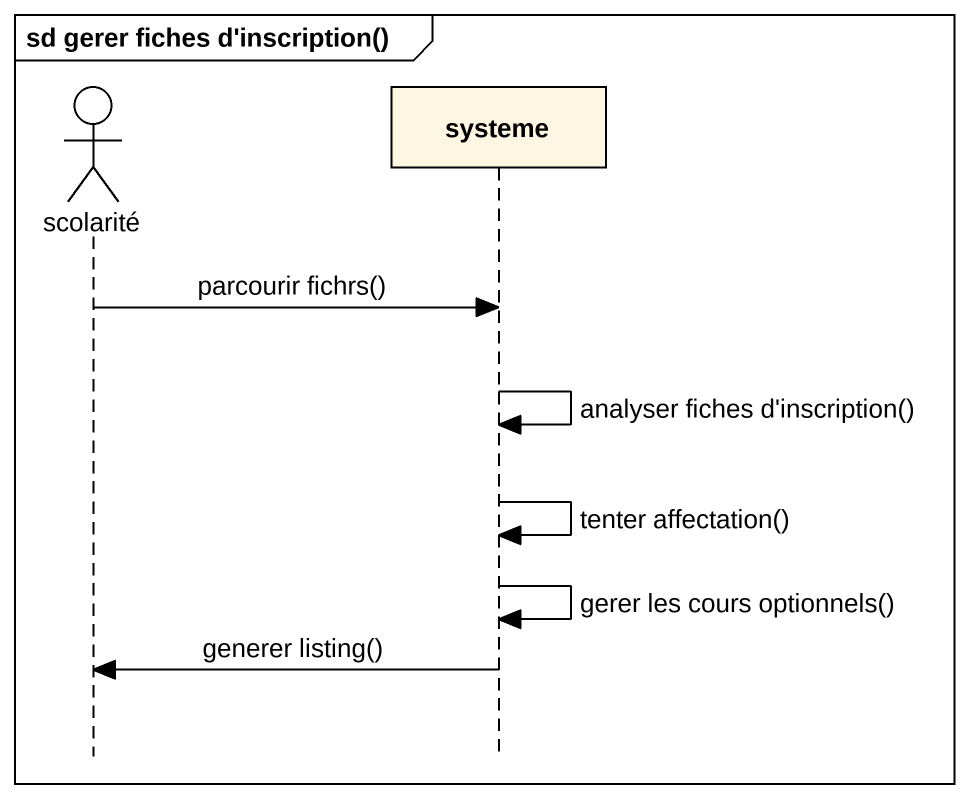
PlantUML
@startuml
mainframe sd gerer fiches d'inscription()
hide footbox
actor scolarité
participant systeme

scolarité -> systeme : parcourir fichrs()
systeme -> systeme : analyser fiches d'inscription()
systeme -> systeme : tenter affectation()
systeme -> systeme : gerer les cours optionnels()
systeme -> scolarité : generer listing()
@enduml
